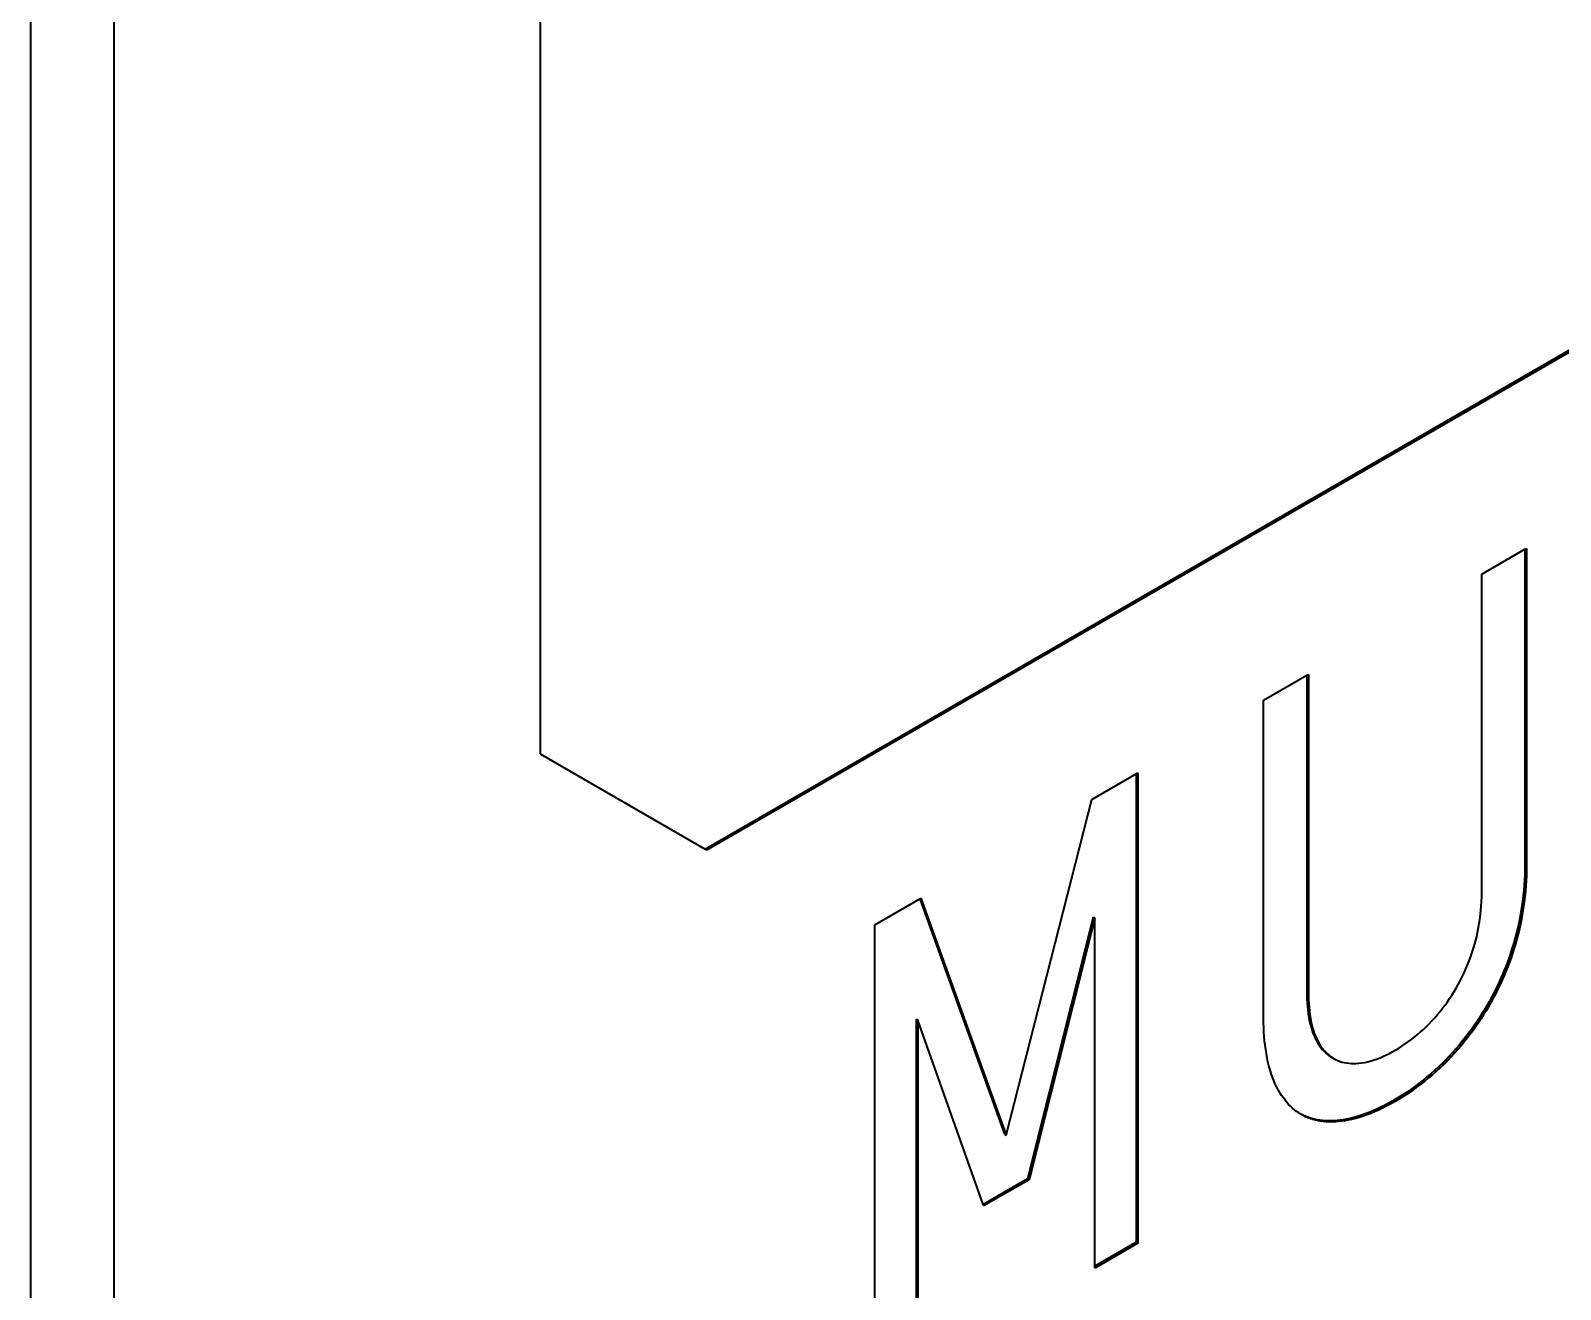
# Model space of a CAD drawing. Header units: millimetres. Extents: x 15 to 292, y 5 to 205.
# Drawn here: x 213.78 to 220.28, y 96.29 to 101.63 of the extents above; entities that cross this region are included whole.
import ezdxf

# ---------------------------------------------------------------- set-up
doc = ezdxf.new("R2010")
doc.units = ezdxf.units.MM
doc.layers.add('Geometries', color=7, linetype='Continuous')

msp = doc.modelspace()

# ---------------------------------------------------------------- linework, layer by layer
at = {"layer": 'Geometries', "linetype": 'Continuous', "lineweight": 40}
for p, q in [((213.78, 102.5959), (213.78, 94.5714)), ((216.6438, 98.1599), (224.1957, 102.52)), ((216.6508, 98.1558), (224.2027, 102.5159)), ((214.1335, 102.3917), (214.1335, 94.3673)), ((215.9437, 102.3036), (215.9437, 98.564)), ((219.9419, 99.3265), (220.125, 99.4323)), ((220.125, 99.4323), (220.1321, 99.4363)), ((220.125, 99.4323), (220.125, 98.0911)), ((220.1321, 99.4363), (220.1321, 98.087)), ((219.9419, 97.9772), (219.9419, 99.3265)), ((219.0154, 98.7916), (219.1986, 98.8974)), ((219.1986, 98.8974), (219.2057, 98.9014)), ((219.1986, 98.8974), (219.1986, 97.5562)), ((219.2057, 98.9014), (219.2057, 97.5521)), ((219.0154, 97.4423), (219.0154, 98.7916)), ((215.9437, 98.564), (216.6438, 98.1599)), ((218.2861, 98.3706), (218.4742, 98.4792)), ((218.4742, 98.4792), (218.4813, 98.4832)), ((218.4742, 98.4792), (218.4742, 96.4905)), ((218.4813, 98.4832), (218.4813, 96.4864)), ((217.923, 96.9457), (218.2861, 98.3706)), ((216.6438, 98.1599), (216.6508, 98.1558)), ((220.125, 98.0911), (220.1249, 98.0706)), ((220.125, 98.0911), (220.1321, 98.087)), ((220.1321, 98.087), (220.1319, 98.0665)), ((220.1234, 98.0289), (220.122, 98.0077)), ((220.1243, 98.0498), (220.1234, 98.0289)), ((220.1234, 98.0289), (220.1304, 98.0248)), ((220.1249, 98.0706), (220.1243, 98.0498)), ((220.1243, 98.0498), (220.1314, 98.0457)), ((220.1249, 98.0706), (220.1319, 98.0665)), ((220.1304, 98.0248), (220.1291, 98.0036)), ((220.1314, 98.0457), (220.1304, 98.0248)), ((220.1319, 98.0665), (220.1314, 98.0457)), ((219.9409, 97.9365), (219.9416, 97.957)), ((219.9416, 97.957), (219.9419, 97.9772)), ((220.1178, 97.9616), (220.115, 97.9382)), ((220.1202, 97.9847), (220.1178, 97.9616)), ((220.1178, 97.9616), (220.1249, 97.9575)), ((220.122, 98.0077), (220.1202, 97.9847)), ((220.1202, 97.9847), (220.1272, 97.9807)), ((220.122, 98.0077), (220.1291, 98.0036)), ((220.1249, 97.9575), (220.122, 97.9341)), ((220.1272, 97.9807), (220.1249, 97.9575)), ((220.1291, 98.0036), (220.1272, 97.9807)), ((217.3646, 97.8385), (217.5552, 97.9486)), ((217.5552, 97.9486), (217.5598, 97.9512)), ((217.5552, 97.9486), (217.9159, 96.9497)), ((217.5598, 97.9512), (217.923, 96.9457)), ((219.9367, 97.8845), (219.9383, 97.9002)), ((219.9383, 97.9002), (219.9396, 97.9158)), ((219.9396, 97.9158), (219.9409, 97.9365)), ((220.1097, 97.9025), (220.1066, 97.8845)), ((220.1125, 97.9204), (220.1097, 97.9025)), ((220.1097, 97.9025), (220.1168, 97.8984)), ((220.115, 97.9382), (220.1125, 97.9204)), ((220.1125, 97.9204), (220.1195, 97.9163)), ((220.1168, 97.8984), (220.1137, 97.8804)), ((220.115, 97.9382), (220.122, 97.9341)), ((220.1195, 97.9163), (220.1168, 97.8984)), ((220.122, 97.9341), (220.1195, 97.9163)), ((217.3646, 95.8498), (217.3646, 97.8385)), ((218.2914, 97.8712), (218.0123, 96.76)), ((218.2985, 97.8671), (218.0193, 96.7559)), ((218.2914, 97.8712), (218.2985, 97.8671)), ((218.2985, 96.389), (218.2985, 97.8671)), ((219.9271, 97.8212), (219.93, 97.837)), ((219.93, 97.837), (219.9325, 97.8527)), ((219.9325, 97.8527), (219.9348, 97.8687)), ((219.9348, 97.8687), (219.9367, 97.8845)), ((220.099, 97.8457), (220.0943, 97.8248)), ((220.1032, 97.8664), (220.099, 97.8457)), ((220.099, 97.8457), (220.1061, 97.8416)), ((220.1061, 97.8416), (220.1014, 97.8207)), ((220.1066, 97.8845), (220.1032, 97.8664)), ((220.1032, 97.8664), (220.1103, 97.8624)), ((220.1103, 97.8624), (220.1061, 97.8416)), ((220.1066, 97.8845), (220.1137, 97.8804)), ((220.1137, 97.8804), (220.1103, 97.8624)), ((219.912, 97.757), (219.9163, 97.7731)), ((219.9163, 97.7731), (219.9202, 97.7892)), ((219.9202, 97.7892), (219.9238, 97.8052)), ((219.9238, 97.8052), (219.9271, 97.8212)), ((220.0778, 97.7616), (220.0714, 97.7405)), ((220.0837, 97.7827), (220.0778, 97.7616)), ((220.0778, 97.7616), (220.0848, 97.7575)), ((220.0892, 97.8038), (220.0837, 97.7827)), ((220.0837, 97.7827), (220.0908, 97.7787)), ((220.0908, 97.7787), (220.0848, 97.7575)), ((220.0943, 97.8248), (220.0892, 97.8038)), ((220.0892, 97.8038), (220.0963, 97.7997)), ((220.0963, 97.7997), (220.0908, 97.7787)), ((220.0943, 97.8248), (220.1014, 97.8207)), ((220.1014, 97.8207), (220.0963, 97.7997)), ((219.8885, 97.6857), (219.8951, 97.7035)), ((219.8951, 97.7035), (219.9012, 97.7214)), ((219.9012, 97.7214), (219.9068, 97.7392)), ((219.9068, 97.7392), (219.912, 97.757)), ((220.0589, 97.7026), (220.0521, 97.6837)), ((220.0653, 97.7215), (220.0589, 97.7026)), ((220.0589, 97.7026), (220.066, 97.6985)), ((220.066, 97.6985), (220.0592, 97.6796)), ((220.0714, 97.7405), (220.0653, 97.7215)), ((220.0653, 97.7215), (220.0724, 97.7175)), ((220.0724, 97.7175), (220.066, 97.6985)), ((220.0714, 97.7405), (220.0785, 97.7364)), ((220.0785, 97.7364), (220.0724, 97.7175)), ((220.0848, 97.7575), (220.0785, 97.7364)), ((219.8584, 97.6168), (219.8666, 97.6338)), ((219.8666, 97.6338), (219.8744, 97.6511)), ((219.8744, 97.6511), (219.8817, 97.6684)), ((219.8817, 97.6684), (219.8885, 97.6857)), ((220.0375, 97.6458), (220.0297, 97.627)), ((220.0446, 97.6418), (220.0367, 97.6229)), ((220.045, 97.6647), (220.0375, 97.6458)), ((220.0375, 97.6458), (220.0446, 97.6418)), ((220.0521, 97.6607), (220.0446, 97.6418)), ((220.0521, 97.6837), (220.045, 97.6647)), ((220.045, 97.6647), (220.0521, 97.6607)), ((220.0521, 97.6837), (220.0592, 97.6796)), ((220.0592, 97.6796), (220.0521, 97.6607)), ((219.8242, 97.5546), (219.8333, 97.5698)), ((219.8333, 97.5698), (219.842, 97.5853)), ((219.842, 97.5853), (219.8504, 97.601)), ((219.8504, 97.601), (219.8584, 97.6168)), ((220.0036, 97.5699), (219.9938, 97.5504)), ((220.0106, 97.5658), (220.0009, 97.5463)), ((220.0129, 97.5895), (220.0036, 97.5699)), ((220.0036, 97.5699), (220.0106, 97.5658)), ((220.02, 97.5854), (220.0106, 97.5658)), ((220.0215, 97.6082), (220.0129, 97.5895)), ((220.0129, 97.5895), (220.02, 97.5854)), ((220.0285, 97.6041), (220.02, 97.5854)), ((220.0297, 97.627), (220.0215, 97.6082)), ((220.0215, 97.6082), (220.0285, 97.6041)), ((220.0367, 97.6229), (220.0285, 97.6041)), ((220.0297, 97.627), (220.0367, 97.6229)), ((219.1986, 97.5562), (219.2057, 97.5521)), ((219.1986, 97.5562), (219.1987, 97.5399)), ((219.1987, 97.5399), (219.2058, 97.5358)), ((219.1987, 97.5399), (219.1992, 97.5239)), ((219.1992, 97.5239), (219.2063, 97.5198)), ((219.1992, 97.5239), (219.2001, 97.508)), ((219.2001, 97.508), (219.2071, 97.5039)), ((219.2001, 97.508), (219.2013, 97.4924)), ((219.2057, 97.5521), (219.2058, 97.5358)), ((219.2058, 97.5358), (219.2063, 97.5198)), ((219.2063, 97.5198), (219.2071, 97.5039)), ((219.2071, 97.5039), (219.2083, 97.4883)), ((219.7858, 97.4975), (219.7957, 97.5113)), ((219.7957, 97.5113), (219.8054, 97.5253)), ((219.8054, 97.5253), (219.8148, 97.5396)), ((219.8148, 97.5396), (219.8242, 97.5546)), ((219.9732, 97.5119), (219.9632, 97.4945)), ((219.9803, 97.5079), (219.9703, 97.4904)), ((219.9837, 97.5311), (219.9732, 97.5119)), ((219.9732, 97.5119), (219.9803, 97.5079)), ((219.9907, 97.527), (219.9803, 97.5079)), ((219.9938, 97.5504), (219.9837, 97.5311)), ((219.9837, 97.5311), (219.9907, 97.527)), ((220.0009, 97.5463), (219.9907, 97.527)), ((219.9938, 97.5504), (220.0009, 97.5463)), ((217.5404, 97.4376), (217.5404, 95.9513)), ((217.5404, 97.4376), (217.5475, 97.4335)), ((219.0156, 97.4225), (219.0154, 97.4423)), ((219.2013, 97.4924), (219.2083, 97.4883)), ((219.2013, 97.4924), (219.2028, 97.477)), ((219.2028, 97.477), (219.2099, 97.4729)), ((219.2028, 97.477), (219.205, 97.4603)), ((219.205, 97.4603), (219.2121, 97.4562)), ((219.205, 97.4603), (219.2077, 97.4439)), ((219.2077, 97.4439), (219.2148, 97.4398)), ((219.2077, 97.4439), (219.2109, 97.428)), ((219.2083, 97.4883), (219.2099, 97.4729)), ((219.2099, 97.4729), (219.2121, 97.4562)), ((219.2121, 97.4562), (219.2148, 97.4398)), ((219.2148, 97.4398), (219.218, 97.4239)), ((219.7301, 97.4307), (219.7421, 97.4437)), ((219.7421, 97.4437), (219.7538, 97.4571)), ((219.7538, 97.4571), (219.7652, 97.4709)), ((219.7652, 97.4709), (219.7756, 97.4841)), ((219.7756, 97.4841), (219.7858, 97.4975)), ((219.9316, 97.4432), (219.9205, 97.4265)), ((219.9387, 97.4391), (219.9276, 97.4224)), ((219.9424, 97.4601), (219.9316, 97.4432)), ((219.9316, 97.4432), (219.9387, 97.4391)), ((219.9495, 97.456), (219.9387, 97.4391)), ((219.953, 97.4772), (219.9424, 97.4601)), ((219.9424, 97.4601), (219.9495, 97.456)), ((219.96, 97.4731), (219.9495, 97.456)), ((219.9632, 97.4945), (219.953, 97.4772)), ((219.953, 97.4772), (219.96, 97.4731)), ((219.9703, 97.4904), (219.96, 97.4731)), ((219.9632, 97.4945), (219.9703, 97.4904)), ((217.8242, 96.6515), (217.5475, 97.4335)), ((217.5475, 97.4335), (217.5475, 95.9472)), ((219.0161, 97.4029), (219.0156, 97.4225)), ((219.017, 97.3836), (219.0161, 97.4029)), ((219.0183, 97.3645), (219.017, 97.3836)), ((219.2109, 97.428), (219.218, 97.4239)), ((219.2109, 97.428), (219.2136, 97.4163)), ((219.2136, 97.4163), (219.2207, 97.4122)), ((219.2136, 97.4163), (219.2167, 97.4049)), ((219.2167, 97.4049), (219.2237, 97.4008)), ((219.2167, 97.4049), (219.22, 97.3937)), ((219.218, 97.4239), (219.2207, 97.4122)), ((219.22, 97.3937), (219.2237, 97.3829)), ((219.22, 97.3937), (219.2271, 97.3896)), ((219.2207, 97.4122), (219.2237, 97.4008)), ((219.2237, 97.4008), (219.2271, 97.3896)), ((219.2237, 97.3829), (219.2308, 97.3788)), ((219.2237, 97.3829), (219.2279, 97.3719)), ((219.2271, 97.3896), (219.2308, 97.3788)), ((219.2279, 97.3719), (219.235, 97.3678)), ((219.2279, 97.3719), (219.2324, 97.3612)), ((219.2308, 97.3788), (219.235, 97.3678)), ((219.6569, 97.3626), (219.6693, 97.3728)), ((219.6693, 97.3728), (219.6816, 97.3834)), ((219.6816, 97.3834), (219.6937, 97.3944)), ((219.6937, 97.3944), (219.7058, 97.4058)), ((219.7058, 97.4058), (219.718, 97.418)), ((219.718, 97.418), (219.7301, 97.4307)), ((219.8858, 97.3779), (219.8731, 97.3614)), ((219.8929, 97.3739), (219.8801, 97.3573)), ((219.8976, 97.3939), (219.8858, 97.3779)), ((219.8858, 97.3779), (219.8929, 97.3739)), ((219.9047, 97.3898), (219.8929, 97.3739)), ((219.9092, 97.4101), (219.8976, 97.3939)), ((219.8976, 97.3939), (219.9047, 97.3898)), ((219.9163, 97.406), (219.9047, 97.3898)), ((219.9205, 97.4265), (219.9092, 97.4101)), ((219.9092, 97.4101), (219.9163, 97.406)), ((219.9276, 97.4224), (219.9163, 97.406)), ((219.9205, 97.4265), (219.9276, 97.4224)), ((219.0199, 97.3458), (219.0183, 97.3645)), ((219.0219, 97.3274), (219.0199, 97.3458)), ((219.0243, 97.3092), (219.0219, 97.3274)), ((219.0271, 97.2914), (219.0243, 97.3092)), ((219.2324, 97.3612), (219.2395, 97.3572)), ((219.2324, 97.3612), (219.2374, 97.351)), ((219.235, 97.3678), (219.2395, 97.3572)), ((219.2374, 97.351), (219.2444, 97.3469)), ((219.2374, 97.351), (219.2426, 97.3412)), ((219.2395, 97.3572), (219.2444, 97.3469)), ((219.2426, 97.3412), (219.2497, 97.3371)), ((219.2426, 97.3412), (219.2477, 97.3327)), ((219.2444, 97.3469), (219.2497, 97.3371)), ((219.2477, 97.3327), (219.2531, 97.3246)), ((219.2477, 97.3327), (219.2548, 97.3286)), ((219.2497, 97.3371), (219.2548, 97.3286)), ((219.2531, 97.3246), (219.2602, 97.3205)), ((219.2531, 97.3246), (219.2588, 97.3169)), ((219.2548, 97.3286), (219.2602, 97.3205)), ((219.2588, 97.3169), (219.2658, 97.3128)), ((219.2588, 97.3169), (219.2647, 97.3095)), ((219.2602, 97.3205), (219.2658, 97.3128)), ((219.2647, 97.3095), (219.271, 97.3026)), ((219.2647, 97.3095), (219.2718, 97.3054)), ((219.2658, 97.3128), (219.2718, 97.3054)), ((219.2718, 97.3054), (219.2781, 97.2985)), ((219.5615, 97.2985), (219.5738, 97.3054)), ((219.5738, 97.3054), (219.588, 97.3138)), ((219.588, 97.3138), (219.6022, 97.3228)), ((219.6022, 97.3228), (219.6163, 97.3323)), ((219.6163, 97.3323), (219.6304, 97.3423)), ((219.6304, 97.3423), (219.6445, 97.3528)), ((219.6445, 97.3528), (219.6569, 97.3626)), ((219.8335, 97.3136), (219.8187, 97.297)), ((219.8406, 97.3095), (219.8258, 97.2929)), ((219.8469, 97.3292), (219.8335, 97.3136)), ((219.8335, 97.3136), (219.8406, 97.3095)), ((219.854, 97.3251), (219.8406, 97.3095)), ((219.8601, 97.3451), (219.8469, 97.3292)), ((219.8469, 97.3292), (219.854, 97.3251)), ((219.8672, 97.341), (219.854, 97.3251)), ((219.8731, 97.3614), (219.8601, 97.3451)), ((219.8601, 97.3451), (219.8672, 97.341)), ((219.8801, 97.3573), (219.8672, 97.341)), ((219.8731, 97.3614), (219.8801, 97.3573)), ((219.0303, 97.2738), (219.0271, 97.2914)), ((219.034, 97.2565), (219.0303, 97.2738)), ((219.0381, 97.2396), (219.034, 97.2565)), ((219.271, 97.3026), (219.2781, 97.2985)), ((219.271, 97.3026), (219.2778, 97.2959)), ((219.2778, 97.2959), (219.2849, 97.2918)), ((219.2778, 97.2959), (219.2849, 97.2897)), ((219.2781, 97.2985), (219.2849, 97.2918)), ((219.2849, 97.2918), (219.2919, 97.2856)), ((219.2849, 97.2897), (219.2923, 97.2839)), ((219.2849, 97.2897), (219.2919, 97.2856)), ((219.2919, 97.2856), (219.2993, 97.2798)), ((219.2923, 97.2839), (219.3, 97.2786)), ((219.2923, 97.2839), (219.2993, 97.2798)), ((219.2993, 97.2798), (219.307, 97.2745)), ((219.3, 97.2786), (219.307, 97.2745)), ((219.3, 97.2786), (219.3079, 97.2738)), ((219.307, 97.2745), (219.315, 97.2697)), ((219.3079, 97.2738), (219.315, 97.2697)), ((219.315, 97.2697), (219.323, 97.2655)), ((219.323, 97.2655), (219.3313, 97.2618)), ((219.3313, 97.2618), (219.3399, 97.2586)), ((219.3399, 97.2586), (219.3487, 97.2558)), ((219.3487, 97.2558), (219.3577, 97.2535)), ((219.3577, 97.2535), (219.3672, 97.2517)), ((219.3672, 97.2517), (219.377, 97.2504)), ((219.377, 97.2504), (219.3869, 97.2496)), ((219.3869, 97.2496), (219.397, 97.2493)), ((219.397, 97.2493), (219.4073, 97.2494)), ((219.4073, 97.2494), (219.4198, 97.2503)), ((219.4198, 97.2503), (219.4324, 97.2519)), ((219.4324, 97.2519), (219.4453, 97.2541)), ((219.4453, 97.2541), (219.4583, 97.2569)), ((219.4583, 97.2569), (219.4717, 97.2605)), ((219.4717, 97.2605), (219.4853, 97.2647)), ((219.4853, 97.2647), (219.4989, 97.2695)), ((219.4989, 97.2695), (219.5126, 97.275)), ((219.5126, 97.275), (219.5248, 97.2802)), ((219.5248, 97.2802), (219.537, 97.2859)), ((219.537, 97.2859), (219.5493, 97.292)), ((219.5493, 97.292), (219.5615, 97.2985)), ((219.7731, 97.2498), (219.7576, 97.235)), ((219.7802, 97.2457), (219.7647, 97.2309)), ((219.7885, 97.2651), (219.7731, 97.2498)), ((219.7731, 97.2498), (219.7802, 97.2457)), ((219.7956, 97.261), (219.7802, 97.2457)), ((219.8037, 97.2809), (219.7885, 97.2651)), ((219.7885, 97.2651), (219.7956, 97.261)), ((219.8108, 97.2768), (219.7956, 97.261)), ((219.8187, 97.297), (219.8037, 97.2809)), ((219.8037, 97.2809), (219.8108, 97.2768)), ((219.8258, 97.2929), (219.8108, 97.2768)), ((219.8187, 97.297), (219.8258, 97.2929)), ((219.0426, 97.2231), (219.0381, 97.2396)), ((219.0476, 97.207), (219.0426, 97.2231)), ((219.0529, 97.1917), (219.0476, 97.207)), ((219.0587, 97.1768), (219.0529, 97.1917)), ((219.065, 97.1623), (219.0587, 97.1768)), ((219.6928, 97.1788), (219.6763, 97.1659)), ((219.7092, 97.1922), (219.6928, 97.1788)), ((219.6928, 97.1788), (219.6999, 97.1747)), ((219.7162, 97.1881), (219.6999, 97.1747)), ((219.7254, 97.206), (219.7092, 97.1922)), ((219.7092, 97.1922), (219.7162, 97.1881)), ((219.7325, 97.2019), (219.7162, 97.1881)), ((219.7416, 97.2202), (219.7254, 97.206)), ((219.7254, 97.206), (219.7325, 97.2019)), ((219.7487, 97.2162), (219.7325, 97.2019)), ((219.7576, 97.235), (219.7416, 97.2202)), ((219.7416, 97.2202), (219.7487, 97.2162)), ((219.7647, 97.2309), (219.7487, 97.2162)), ((219.7576, 97.235), (219.7647, 97.2309)), ((219.0717, 97.1484), (219.065, 97.1623)), ((219.0788, 97.1349), (219.0717, 97.1484)), ((219.0853, 97.1239), (219.0788, 97.1349)), ((219.092, 97.1133), (219.0853, 97.1239)), ((219.0992, 97.1032), (219.092, 97.1133)), ((219.6034, 97.1149), (219.585, 97.1035)), ((219.6104, 97.1108), (219.5921, 97.0994)), ((219.6217, 97.1268), (219.6034, 97.1149)), ((219.6034, 97.1149), (219.6104, 97.1108)), ((219.6288, 97.1228), (219.6104, 97.1108)), ((219.64, 97.1393), (219.6217, 97.1268)), ((219.6217, 97.1268), (219.6288, 97.1228)), ((219.6471, 97.1352), (219.6288, 97.1228)), ((219.6582, 97.1524), (219.64, 97.1393)), ((219.64, 97.1393), (219.6471, 97.1352)), ((219.6653, 97.1483), (219.6471, 97.1352)), ((219.6763, 97.1659), (219.6582, 97.1524)), ((219.6582, 97.1524), (219.6653, 97.1483)), ((219.6834, 97.1619), (219.6653, 97.1483)), ((219.6763, 97.1659), (219.6834, 97.1619)), ((219.6999, 97.1747), (219.6834, 97.1619)), ((219.1066, 97.0934), (219.0992, 97.1032)), ((219.114, 97.0845), (219.1066, 97.0934)), ((219.1217, 97.0761), (219.114, 97.0845)), ((219.1297, 97.068), (219.1217, 97.0761)), ((219.138, 97.0604), (219.1297, 97.068)), ((219.1466, 97.0532), (219.138, 97.0604)), ((219.1555, 97.0464), (219.1466, 97.0532)), ((219.1647, 97.0401), (219.1555, 97.0464)), ((219.4795, 97.0485), (219.4631, 97.0417)), ((219.496, 97.0559), (219.4795, 97.0485)), ((219.4795, 97.0485), (219.4866, 97.0445)), ((219.5031, 97.0518), (219.4866, 97.0445)), ((219.5136, 97.0643), (219.496, 97.0559)), ((219.496, 97.0559), (219.5031, 97.0518)), ((219.5207, 97.0602), (219.5031, 97.0518)), ((219.5313, 97.0732), (219.5136, 97.0643)), ((219.5136, 97.0643), (219.5207, 97.0602)), ((219.5384, 97.0691), (219.5207, 97.0602)), ((219.549, 97.0827), (219.5313, 97.0732)), ((219.5313, 97.0732), (219.5384, 97.0691)), ((219.5561, 97.0786), (219.5384, 97.0691)), ((219.5667, 97.0927), (219.549, 97.0827)), ((219.549, 97.0827), (219.5561, 97.0786)), ((219.5738, 97.0886), (219.5561, 97.0786)), ((219.585, 97.1035), (219.5667, 97.0927)), ((219.5667, 97.0927), (219.5738, 97.0886)), ((219.5921, 97.0994), (219.5738, 97.0886)), ((219.585, 97.1035), (219.5921, 97.0994)), ((219.1713, 97.036), (219.1647, 97.0401)), ((219.1773, 97.0328), (219.1713, 97.036)), ((219.1742, 97.0343), (219.1713, 97.036)), ((219.1844, 97.0287), (219.1742, 97.0343)), ((219.1878, 97.0276), (219.1773, 97.0328)), ((219.1773, 97.0328), (219.1844, 97.0287)), ((219.1949, 97.0236), (219.1844, 97.0287)), ((219.1986, 97.0231), (219.1878, 97.0276)), ((219.1878, 97.0276), (219.1949, 97.0236)), ((219.2057, 97.019), (219.1949, 97.0236)), ((219.2096, 97.019), (219.1986, 97.0231)), ((219.1986, 97.0231), (219.2057, 97.019)), ((219.2167, 97.0149), (219.2057, 97.019)), ((219.2096, 97.019), (219.2167, 97.0149)), ((219.2204, 97.0157), (219.2096, 97.019)), ((219.2275, 97.0116), (219.2167, 97.0149)), ((219.2314, 97.0128), (219.2204, 97.0157)), ((219.2204, 97.0157), (219.2275, 97.0116)), ((219.2385, 97.0087), (219.2275, 97.0116)), ((219.2314, 97.0128), (219.2385, 97.0087)), ((219.2426, 97.0104), (219.2314, 97.0128)), ((219.2497, 97.0063), (219.2385, 97.0087)), ((219.2426, 97.0104), (219.2497, 97.0063)), ((219.254, 97.0085), (219.2426, 97.0104)), ((219.2611, 97.0044), (219.2497, 97.0063)), ((219.254, 97.0085), (219.2611, 97.0044)), ((219.2657, 97.007), (219.254, 97.0085)), ((219.2727, 97.0029), (219.2611, 97.0044)), ((219.2657, 97.007), (219.2727, 97.0029)), ((219.2775, 97.006), (219.2657, 97.007)), ((219.2845, 97.002), (219.2727, 97.0029)), ((219.2895, 97.0056), (219.2775, 97.006)), ((219.2775, 97.006), (219.2845, 97.002)), ((219.2965, 97.0015), (219.2845, 97.002)), ((219.2895, 97.0056), (219.2965, 97.0015)), ((219.3016, 97.0055), (219.2895, 97.0056)), ((219.3087, 97.0015), (219.2965, 97.0015)), ((219.3143, 97.006), (219.3016, 97.0055)), ((219.3016, 97.0055), (219.3087, 97.0015)), ((219.3213, 97.0019), (219.3087, 97.0015)), ((219.3271, 97.0069), (219.3143, 97.006)), ((219.3143, 97.006), (219.3213, 97.0019)), ((219.3341, 97.0029), (219.3213, 97.0019)), ((219.34, 97.0083), (219.3271, 97.0069)), ((219.3271, 97.0069), (219.3341, 97.0029)), ((219.3471, 97.0043), (219.3341, 97.0029)), ((219.3531, 97.0102), (219.34, 97.0083)), ((219.34, 97.0083), (219.3471, 97.0043)), ((219.3602, 97.0061), (219.3471, 97.0043)), ((219.3663, 97.0126), (219.3531, 97.0102)), ((219.3531, 97.0102), (219.3602, 97.0061)), ((219.3734, 97.0085), (219.3602, 97.0061)), ((219.3821, 97.0159), (219.3663, 97.0126)), ((219.3663, 97.0126), (219.3734, 97.0085)), ((219.3892, 97.0119), (219.3734, 97.0085)), ((219.3981, 97.0199), (219.3821, 97.0159)), ((219.3821, 97.0159), (219.3892, 97.0119)), ((219.4052, 97.0158), (219.3892, 97.0119)), ((219.4142, 97.0245), (219.3981, 97.0199)), ((219.3981, 97.0199), (219.4052, 97.0158)), ((219.4213, 97.0204), (219.4052, 97.0158)), ((219.4304, 97.0297), (219.4142, 97.0245)), ((219.4142, 97.0245), (219.4213, 97.0204)), ((219.4375, 97.0256), (219.4213, 97.0204)), ((219.4467, 97.0354), (219.4304, 97.0297)), ((219.4304, 97.0297), (219.4375, 97.0256)), ((219.4538, 97.0313), (219.4375, 97.0256)), ((219.4631, 97.0417), (219.4467, 97.0354)), ((219.4467, 97.0354), (219.4538, 97.0313)), ((219.4701, 97.0376), (219.4538, 97.0313)), ((219.4631, 97.0417), (219.4701, 97.0376)), ((219.4866, 97.0445), (219.4701, 97.0376)), ((217.9159, 96.9497), (217.923, 96.9457)), ((218.0123, 96.76), (217.8242, 96.6515)), ((218.0193, 96.7559), (217.8266, 96.6447)), ((218.0123, 96.76), (218.0193, 96.7559)), ((217.8266, 96.6447), (217.8242, 96.6515)), ((218.4742, 96.4905), (218.2985, 96.389)), ((218.4813, 96.4864), (218.2985, 96.3808)), ((218.4742, 96.4905), (218.4813, 96.4864)), ((218.2985, 96.3808), (218.2985, 96.389))]:
    msp.add_line(p, q, dxfattribs=at)

doc.saveas('drawing.dxf')
